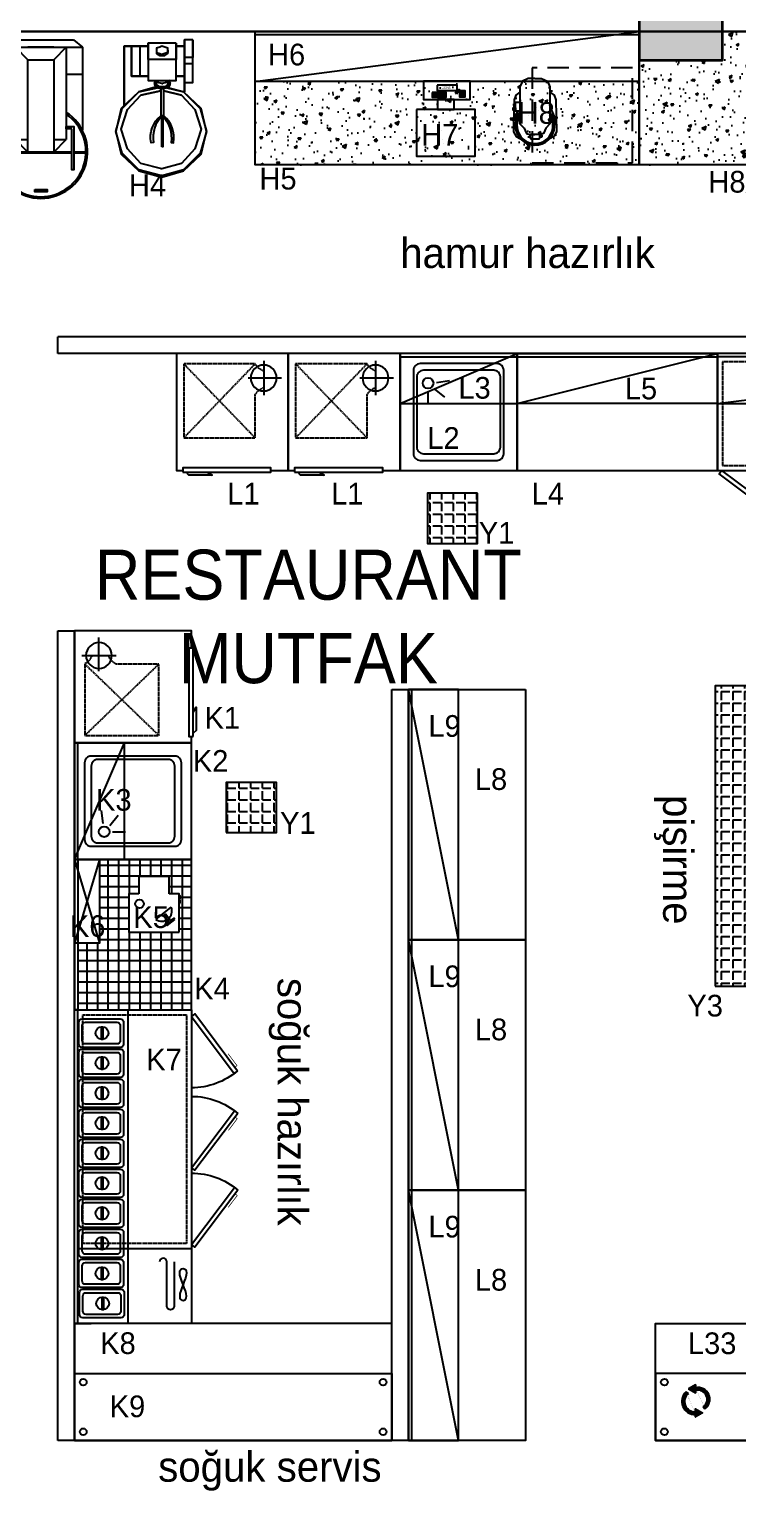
# Model space of a CAD drawing. Header units: millimetres. Extents: x -2729 to 15248, y -12439 to 5292.
# Drawn here: x 5928 to 6352, y -11139 to -10263 of the extents above; entities that cross this region are included whole.
import ezdxf

# ---------------------------------------------------------------- set-up
doc = ezdxf.new("R2010")
doc.units = ezdxf.units.MM
doc.linetypes.add('DASHED', pattern=[0.75, 0.5, -0.25])
doc.linetypes.add('HIDDENX2', pattern=[19.05, 12.7, -6.35])
for name, color, linetype in [('002 Çizgi', 7, 'Continuous'), ('CIHAZ', 2, 'Continuous'), ('S2000-002 Çizgi', 7, 'Continuous')]:
    doc.layers.add(name, color=color, linetype=linetype)
doc.layers.add('DUVAR', color=7, linetype='Continuous', lineweight=30)
doc.layers.add('kolon_Ном_пера__60', color=7, linetype='Continuous', lineweight=35)
doc.styles.get("Standard").update_dxf_attribs({"font": 'arial.ttf'})
doc.styles.add('TAKSİM', font='GOTHIC.TTF', dxfattribs={"height": 20})
doc.styles.add('Мой Ариал', font='arial.ttf', dxfattribs={"width": 0.9})
pattern_1 = [(360, (3705.8178, -8883.51823), (-1e-16, -0.5588), [0.4064, -0.1524]), (270, (3705.8178, -8883.51823), (-0.5588, 0), [0.4064, -0.1524])]

# ---------------------------------------------------------------- blocks, each defined once
blk = doc.blocks.new('A$C65ED232B')
at = {"layer": 'S2000-002 Çizgi', "linetype": 'ByBlock', "flags": 128}
for points in [[(77.3, 42.7), (72.9, 57.8), (58.7, 73), (39.1, 77.4), (19.6, 73), (5.3, 57.8), (0, 38.2), (5.3, 19.6), (19.6, 4.4), (39.1, 0), (20.5, 5.3), (6.2, 19.6), (0.9, 38.2), (6.2, 57.8), (20.5, 72), (39.1, 77.4), (58.7, 72), (72.9, 57.8), (76.4, 41.8)], [(7.1, 38.2), (11.5, 56), (24, 67.6), (40.9, 73), (57.8, 67.6), (70.2, 56)], [(86.3, 57.8), (86.3, 56.9)], [(112, 56.9), (104, 56.9), (94.2, 56.9), (86.3, 56.9)], [(112, 56.9), (104, 56.9), (94.2, 56.9), (86.3, 56.9)], [(112, 57.8), (112, 56.9)], [(70.2, 21.4), (57.8, 9.8), (40.9, 4.4), (24, 9.8), (11.5, 21.4), (7.1, 38.2), (7.1, 39.1)], [(25.8, 37.4), (32.9, 37.4), (42.7, 37.4), (52.5, 37.4), (42.7, 37.4), (32.9, 37.4), (25.8, 37.4), (25.8, 38.2)], [(75.5, 39.1), (53.3, 39.1), (52.5, 39.1), (52.5, 38.2), (52.5, 37.4), (52.5, 36.5), (53.3, 36.5), (75.5, 36.5)], [(76.4, 38.2), (77.3, 40.9), (78.2, 43.6), (80.9, 44.5), (79.1, 44.5), (77.3, 43.6), (76.4, 40.9), (75.5, 38.2)], [(75.5, 37.4), (75.5, 38.2), (76.4, 34.7), (77.3, 32), (79.1, 31.1), (80.9, 31.1), (78.2, 32), (77.3, 34.7), (76.4, 38.2), (76.4, 37.4)], [(77.3, 38.2), (77.3, 40), (79.1, 42.7), (80.9, 42.7)], [(80.9, 32.9), (79.1, 32.9), (77.3, 35.6), (77.3, 38.2), (77.3, 37.4)], [(82.7, 31.1), (80.9, 33.8), (80, 38.2), (80.9, 41.8), (82.7, 44.5)], [(80, 38.2), (80, 37.4)], [(81.8, 43.6), (80.9, 44.5)], [(82.7, 25.8), (83.5, 25.8), (87.1, 25.8), (91.6, 25.8), (96, 25.8), (100.5, 25.8), (100.5, 49.8), (114.7, 49.8), (100.5, 49.8), (96, 49.8), (91.6, 49.8), (87.1, 49.8), (83.5, 49.8), (82.7, 49.8)], [(100.5, 49.8), (96, 49.8), (91.6, 49.8), (87.1, 49.8), (83.5, 49.8), (82.7, 49.8), (82.7, 25.8), (83.5, 25.8), (87.1, 25.8), (91.6, 25.8), (96, 25.8), (100.5, 25.8)], [(108.5, 32.9), (110.2, 32.9), (111.1, 35.6), (112, 38.2), (111.1, 40), (110.2, 42.7), (108.5, 42.7), (106.7, 42.7), (105.8, 42.7), (104, 40), (104, 38.2), (104, 35.6), (105.8, 32.9), (106.7, 32.9)], [(108.5, 42.7), (106.7, 42.7), (105.8, 40), (104.9, 38.2)], [(106.7, 32.9), (105.8, 35.6), (104.9, 38.2), (104.9, 37.4)], [(114.7, 25.8), (114.7, 49.8)], [(76.4, 33.8), (72.9, 19.6), (58.7, 5.3), (39.1, 0), (58.7, 4.4), (72.9, 19.6), (76.4, 32.9)], [(80.9, 31.1), (81.8, 32)], [(80.9, 18.7), (81.8, 18.7), (85.4, 18.7), (90.7, 18.7), (96.9, 18.7), (102.2, 18.7), (108.5, 18.7), (113.8, 18.7), (116.5, 18.7), (117.3, 18.7), (116.5, 18.7), (113.8, 18.7), (108.5, 18.7), (102.2, 18.7)], [(96.9, 11.6), (96.9, 18.7), (90.7, 18.7), (85.4, 18.7), (81.8, 18.7), (80.9, 18.7), (80.9, 11.6), (81.8, 11.6), (85.4, 11.6), (90.7, 11.6), (96.9, 11.6), (102.2, 11.6), (108.5, 11.6), (113.8, 11.6), (116.5, 11.6)], [(116.5, 11.6), (113.8, 11.6), (108.5, 11.6), (102.2, 11.6), (102.2, 18.7), (96.9, 18.7)], [(117.3, 11.6), (117.3, 18.7)], [(80.9, 11.6), (81.8, 11.6), (85.4, 11.6), (90.7, 11.6), (96.9, 11.6), (102.2, 11.6)]]:
    blk.add_lwpolyline(points, dxfattribs=at)
for points in [[(61.3, 70.3), (112, 70.3)], [(86.3, 56.9), (86.3, 64), (112, 64), (112, 56.9), (112, 64), (86.3, 64)], [(112, 70.3), (112, 64)], [(73.8, 39.1), (70.2, 56)], [(86.3, 56.9), (86.3, 57.8)], [(86.3, 49.8), (86.3, 56.9)], [(112, 56.9), (112, 57.8)], [(112, 56.9), (112, 49.8)], [(25.8, 38.2), (32.9, 38.2), (42.7, 38.2), (52.5, 38.2), (42.7, 38.2), (32.9, 38.2)], [(70.2, 21.4), (73.8, 36.5)], [(86.3, 18.7), (86.3, 25.8)], [(114.7, 25.8), (100.5, 25.8)], [(108.5, 32.9), (106.7, 32.9)], [(112, 25.8), (112, 18.7)], [(80.9, 18.7), (72.9, 18.7)], [(117.3, 11.6), (116.5, 11.6)]]:
    blk.add_lwpolyline(points, close=True, dxfattribs=at)
for points in [[(52.5, 39.1), (52.5, 37.8, 0.235134), (29.6, 45.4), (29.3, 47.4, -0.269873)], [(52.5, 36.5), (52.5, 37.8, -0.235134), (29.6, 30.2), (29.3, 28.2, 0.269873)]]:
    blk.add_lwpolyline(points, format="xyb", close=True, dxfattribs=at)
blk = doc.blocks.new('A$C7DA032E5')
at = {"layer": 'S2000-002 Çizgi'}
for p, q in [((3.08, 90.51), (8.46, 94.9)), ((3.08, 40.76), (3.08, 90.51)), ((3.08, 90.51), (52.92, 90.51)), ((8.46, 94.9), (47.54, 94.9)), ((12.76, 35.19), (12.76, 90.51)), ((12.76, 90.51), (20.29, 82.97)), ((18.14, 90.51), (37.86, 90.51)), ((35.71, 90.51), (20.29, 90.51)), ((43.24, 90.51), (35.71, 82.97)), ((43.24, 90.51), (43.24, 35.19)), ((47.54, 94.9), (52.92, 90.51)), ((52.92, 90.51), (52.92, 40.76)), ((20.29, 27.65), (20.29, 82.97)), ((20.29, 82.97), (35.71, 82.97)), ((35.71, 82.97), (35.71, 27.65)), ((3.08, 74.36), (12.76, 74.36)), ((43.24, 74.36), (52.92, 74.36)), ((3.08, 38.12), (3.08, 38.38)), ((20.29, 27.65), (12.76, 35.19)), ((12.76, 35.19), (20.29, 35.19)), ((35.71, 27.65), (43.24, 35.19)), ((35.71, 35.19), (43.24, 35.19)), ((8.16, 27.65), (1, 27.65)), ((8.16, 27.15), (1, 27.15)), ((46.59, 27.65), (9.41, 27.65)), ((46.59, 27.15), (9.41, 27.15)), ((55, 27.65), (47.84, 27.65)), ((55, 27.15), (47.84, 27.15))]:
    blk.add_line(p, q, dxfattribs=at)
for points in [[(12.76, 75.79), (12.76, 88.41), (9.08, 88.41), (9.08, 75.79)], [(24.29, 5.21), (31.71, 5.21), (31.71, 3.93), (24.29, 3.93)]]:
    blk.add_lwpolyline(points, close=True, dxfattribs=at)
for points in [[(9.41, 41.75), (12.76, 41.75), (12.76, 42.99), (8.16, 42.99), (8.16, 41.75)], [(9.41, 42.99), (8.16, 42.99), (8.16, 17.05), (9.41, 17.05), (9.41, 41.75)], [(46.59, 41.75), (43.24, 41.75), (43.24, 42.99), (47.84, 42.99), (47.84, 41.75)], [(46.59, 42.99), (47.84, 42.99), (47.84, 17.05), (46.59, 17.05), (46.59, 41.75)]]:
    blk.add_lwpolyline(points, dxfattribs=at)
for centre in [(10.91, 85.5), (10.91, 82.14), (10.91, 78.7)]:
    blk.add_circle(centre, 1.24, dxfattribs=at)
for radius, start, end in [(28, 122.98526, 57.01474), (27, 124.37362, 55.62638)]:
    blk.add_arc((28, 28), radius, start, end, dxfattribs=at)
blk = doc.blocks.new('A$C40CD3614')
at = {"layer": 'S2000-002 Çizgi'}
for points in [[(23, 24.65), (23, 30.65), (0, 30.65), (0, 0.65)], [(23, 6.65), (33.5, 6.65), (33.5, 24.65), (23, 24.65)], [(7.75, 14.58), (15.02, 5.28)], [(0, 0.65), (23, 0.65), (23, 6.65)], [(6.38, 6.55), (4.84, 8.5), (4.02, 7.84), (7.74, 3.14)], [(7.74, 3.14), (8.56, 3.79), (7.03, 5.73)]]:
    blk.add_lwpolyline(points, dxfattribs=at)
for points in [[(5.56, 5.9), (6.21, 5.08), (10.92, 8.8), (10.26, 9.62)], [(17.47, 0), (19.17, 0), (19.17, 0.65), (17.47, 0.65)], [(20.07, 0), (21.78, 0), (21.78, 0.65), (20.07, 0.65)]]:
    blk.add_lwpolyline(points, close=True, dxfattribs=at)
at = {"layer": 'S2000-002 Çizgi', "const_width": 0.321}
blk.add_lwpolyline([(9.18, 8.38, 1), (10.14, 8.38, 1)], format="xyb", close=True, dxfattribs=at)
at = {"layer": 'S2000-002 Çizgi'}
blk.add_circle((17.11, 24.27), 2.56, dxfattribs=at)
blk.add_arc((12.81, 11.05), 6.17, 145.08108, 291.56274, dxfattribs=at)
blk = doc.blocks.new('A$C016F02F0')
at = {"layer": 'S2000-002 Çizgi', "ltscale": 0.6}
for points in [[(13.02, 39.91), (9.02, 39.91), (5.48, 38.45), (4.02, 34.91), (4.02, 31.71), (1.56, 29.98), (0.53, 27.16), (0.42, 22.51)], [(13.02, 39.91), (17.02, 39.91), (20.55, 38.45), (22.02, 34.91), (22.02, 31.71), (24.47, 29.98), (25.5, 27.16), (25.96, 7.98), (24.36, 5.3), (21.7, 3.81)], [(4.02, 31.71), (4.02, 12.83), (6.52, 10.33), (7.17, 8.88), (7.9, 7.12), (10.02, 6.38), (13.02, 6.38)], [(22.02, 31.71), (22.02, 12.83), (19.52, 10.33), (18.86, 8.88), (18.13, 7.12), (16.01, 6.38), (13.02, 6.38)], [(0.38, 21), (0.07, 7.98), (1.68, 5.3), (4.33, 3.81)], [(1.24, 12.58), (0.39, 12.58), (0.39, 14.61), (2.66, 20.43)], [(24.79, 12.58), (25.64, 12.58), (25.64, 14.61), (22.02, 23.93)]]:
    blk.add_lwpolyline(points, dxfattribs=at)
for points in [[(1.42, 21), (0, 21), (0, 22.51), (1.42, 22.51)], [(4.02, 20.43), (1.42, 20.43), (1.42, 25.78), (4.02, 25.78)], [(16.82, 5.37), (16.01, 5.37), (16.01, 5.58), (16.82, 5.58)], [(17.04, 4.74), (16.82, 4.74), (16.82, 6), (17.04, 6)]]:
    blk.add_lwpolyline(points, close=True, dxfattribs=at)
blk.add_lwpolyline([(16.01, 6.38), (10.02, 6.38), (10.02, 4.78, 0.414214), (11.02, 3.78), (15.01, 3.78, 0.414214), (16.01, 4.78)], format="xyb", close=True, dxfattribs=at)
for radius, start, end in [(11.8, 139.70386, 40.29614), (10.8, 146.44269, 33.55731)]:
    blk.add_arc((13.02, 11.8), radius, start, end, dxfattribs=at)
blk = doc.blocks.new('A$C3F6402FE')
at = {"layer": 'S2000-002 Çizgi'}
for points in [[(24.2, 0), (64, 0), (64, 50.2), (24.2, 50.2)], [(0, 6), (15.6, 6), (15.6, 45.9), (0, 45.9)], [(8.2, 40.7), (9.2, 40.7), (9.2, 41.7), (8.2, 41.7)], [(8.2, 39.7), (9.2, 39.7), (9.2, 40.7), (8.2, 40.7)], [(8.2, 38.7), (9.2, 38.7), (9.2, 39.7), (8.2, 39.7)], [(8.2, 37.7), (9.2, 37.7), (9.2, 38.7), (8.2, 38.7)], [(8.2, 36.7), (9.2, 36.7), (9.2, 37.7), (8.2, 37.7)], [(9.2, 40.7), (10.2, 40.7), (10.2, 41.7), (9.2, 41.7)], [(9.2, 39.7), (10.2, 39.7), (10.2, 40.7), (9.2, 40.7)], [(9.2, 38.7), (10.2, 38.7), (10.2, 39.7), (9.2, 39.7)], [(9.2, 37.7), (10.2, 37.7), (10.2, 38.7), (9.2, 38.7)], [(9.2, 36.7), (10.2, 36.7), (10.2, 37.7), (9.2, 37.7)], [(10.2, 40.7), (11.2, 40.7), (11.2, 41.7), (10.2, 41.7)], [(10.2, 39.7), (11.2, 39.7), (11.2, 40.7), (10.2, 40.7)], [(10.2, 38.7), (11.2, 38.7), (11.2, 39.7), (10.2, 39.7)], [(10.2, 37.7), (11.2, 37.7), (11.2, 38.7), (10.2, 38.7)], [(10.2, 36.7), (11.2, 36.7), (11.2, 37.7), (10.2, 37.7)], [(11.2, 40.7), (12.2, 40.7), (12.2, 41.7), (11.2, 41.7)], [(11.2, 39.7), (12.2, 39.7), (12.2, 40.7), (11.2, 40.7)], [(11.2, 38.7), (12.2, 38.7), (12.2, 39.7), (11.2, 39.7)], [(11.2, 37.7), (12.2, 37.7), (12.2, 38.7), (11.2, 38.7)], [(11.2, 36.7), (12.2, 36.7), (12.2, 37.7), (11.2, 37.7)], [(12.2, 40.7), (13.2, 40.7), (13.2, 41.7), (12.2, 41.7)], [(12.2, 39.7), (13.2, 39.7), (13.2, 40.7), (12.2, 40.7)], [(12.2, 38.7), (13.2, 38.7), (13.2, 39.7), (12.2, 39.7)], [(12.2, 37.7), (13.2, 37.7), (13.2, 38.7), (12.2, 38.7)], [(12.2, 36.7), (13.2, 36.7), (13.2, 37.7), (12.2, 37.7)], [(3.3, 17.7), (7.8, 17.7), (7.8, 34.7), (3.3, 34.7)], [(9.7, 23.4), (11.7, 23.4), (11.7, 25.4), (9.7, 25.4)], [(11.7, 23.4), (13.7, 23.4), (13.7, 25.4), (11.7, 25.4)], [(15.6, 18), (24.2, 18), (24.2, 32.2), (15.6, 32.2)], [(9.7, 21.4), (11.7, 21.4), (11.7, 23.4), (9.7, 23.4)], [(9.7, 19.4), (11.7, 19.4), (11.7, 21.4), (9.7, 21.4)], [(9.7, 17.4), (11.7, 17.4), (11.7, 19.4), (9.7, 19.4)], [(9.7, 15.4), (11.7, 15.4), (11.7, 17.4), (9.7, 17.4)], [(9.7, 13.4), (11.7, 13.4), (11.7, 15.4), (9.7, 15.4)], [(11.7, 21.4), (13.7, 21.4), (13.7, 23.4), (11.7, 23.4)], [(11.7, 19.4), (13.7, 19.4), (13.7, 21.4), (11.7, 21.4)], [(11.7, 17.4), (13.7, 17.4), (13.7, 19.4), (11.7, 19.4)], [(11.7, 15.4), (13.7, 15.4), (13.7, 17.4), (11.7, 17.4)], [(11.7, 13.4), (13.7, 13.4), (13.7, 15.4), (11.7, 15.4)]]:
    blk.add_lwpolyline(points, close=True, dxfattribs=at)
blk.add_text('12345', height=2, rotation=90, dxfattribs=at).set_placement((6.6, 21.3))
blk = doc.blocks.new('A$C403F2A37')
for p, q in [((0, 0), (50, 15)), ((0, 15), (50, 0))]:
    blk.add_line(p, q)
blk.add_lwpolyline([(0, 0), (50, 0), (50, 15), (0, 15)], close=True)
blk = doc.blocks.new('A$C01E77913')
at = {"layer": 'S2000-002 Çizgi'}
for points in [[(2, 26.8), (15, 26.8, -0.414214), (17, 24.8), (17, 2, -0.414214), (15, 0), (2, 0, -0.414214), (0, 2), (0, 24.8, -0.414214)], [(4, 24.8), (13, 24.8, -0.414214), (15, 22.8), (15, 4, -0.414214), (13, 2), (4, 2, -0.414214), (2, 4), (2, 22.8, -0.414214)]]:
    blk.add_lwpolyline(points, format="xyb", close=True, dxfattribs=at)
blk.add_lwpolyline([(4.71, 14.27), (12.21, 14.27), (12.21, 13.52), (4.71, 13.52)], close=True, dxfattribs=at)
blk.add_circle((8.46, 13.87), 3.82, dxfattribs=at)
blk = doc.blocks.new('188-70-M')
at = {"layer": '002 Çizgi', "color": 7}
blk.add_line((47.58, -126.01), (47.58, 61.99), dxfattribs=at)
for points in [[(-20.42, -126.01), (49.58, -126.01), (49.58, 61.99), (-20.42, 61.99)], [(17.58, 61.99), (17.58, -126.02), (49.58, -126.02), (49.58, 61.99)], [(-48.08, 25.3), (-22.47, 59.53), (-20.42, 57.99), (-46.03, 23.76)], [(-48.23, -0.07), (-22.46, -34.18), (-20.42, -32.64), (-46.19, 1.48)], [(-48.23, -46.05), (-22.46, -80.16), (-20.42, -78.61), (-46.19, -44.5)], [(-17.39, -109.57), (-17.22, -108.11), (-16.77, -106.41), (-16.12, -104.55), (-15.39, -102.6), (-14.65, -100.65), (-14.01, -98.79), (-13.56, -97.09), (-13.39, -95.63), (-13.56, -94.48), (-14.01, -93.67), (-14.65, -93.18), (-15.39, -93.01), (-16.12, -93.18), (-16.77, -93.67), (-17.22, -94.48), (-17.39, -95.63), (-17.22, -97.09), (-16.77, -98.79), (-16.12, -100.65), (-15.39, -102.6), (-14.65, -104.55), (-14.01, -106.41), (-13.56, -108.11), (-13.39, -109.57), (-13.56, -110.72), (-14.01, -111.53), (-14.65, -112.02), (-15.39, -112.19), (-16.12, -112.02), (-16.77, -111.53), (-17.22, -110.72)]]:
    blk.add_lwpolyline(points, close=True, dxfattribs=at)
at = {"layer": '002 Çizgi', "color": 7, "linetype": 'DASHED'}
blk.add_lwpolyline([(44.58, -78.01), (44.58, 58.99), (-17.42, 58.99), (-17.42, -78.01)], close=True, dxfattribs=at)
at = {"layer": '002 Çizgi', "color": 7, "const_width": 0.428}
for points in [[(-46.4, 27.55), (-47.72, 28.54), (-43.49, 34.19), (-42.41, 35.64)], [(-46.54, -2.32), (-47.86, -3.31), (-43.6, -8.95), (-42.51, -10.39)], [(-46.54, -48.29), (-47.86, -49.29), (-43.6, -54.92), (-42.51, -56.37)]]:
    blk.add_lwpolyline(points, dxfattribs=at)
at = {"layer": '002 Çizgi', "color": 7}
blk.add_lwpolyline([(47.58, -81.01), (-20.42, -81.01)], dxfattribs=at)
for points in [[(-5.74, -115.68), (-5.74, -89.01, -1), (-1.39, -89.01)], [(-10.08, -89.01), (-10.08, -115.68, 1), (-5.74, -115.68)]]:
    blk.add_lwpolyline(points, format="xyb", dxfattribs=at)
for centre, start, end in [((-20.42, 57.99), 229.75503, 270), ((-20.42, -32.64), 90, 130.50921), ((-20.42, -78.61), 90, 130.50921)]:
    blk.add_arc(centre, 42.75, start, end, dxfattribs=at)
at = {"layer": '002 Çizgi', "color": 7, "xscale": -1, "rotation": 90}
for p in [(46.98, 56.48), (46.98, 38.48), (46.98, 20.48), (46.98, 2.48), (46.98, -15.52), (46.98, -33.52), (46.98, -51.52), (46.98, -69.52), (46.98, -87.52), (46.59, -105.52)]:
    blk.add_blockref('A$C01E77913', p, dxfattribs=at)
blk = doc.blocks.new('A$C5B5611F4')
at = {"layer": 'CIHAZ', "color": 1}
for p, q in [((14.73, 68.47), (14.73, 47.92)), ((24.09, 58.19), (3.98, 58.19))]:
    blk.add_line(p, q, dxfattribs=at)
at = {"layer": 'CIHAZ', "color": 5, "linetype": 'DASHED'}
for p, q in [((19.82, 66.66), (62.62, 22.28)), ((62.62, 66.66), (19.82, 22.28))]:
    blk.add_line(p, q, dxfattribs=at)
at = {"layer": 'CIHAZ', "color": 5}
for points in [[(63.2, 1.82), (10.36, 1.82), (10.36, 4.32), (63.2, 4.32)], [(61.2, 1.82), (48.6, 1.82), (45.6, 0), (59.6, 0)]]:
    blk.add_lwpolyline(points, close=True, dxfattribs=at)
at = {"layer": 'CIHAZ', "color": 1}
blk.add_circle((14.73, 58.19), 7.76, dxfattribs=at)
at = {"layer": 'S2000-002 Çizgi', "linetype": 'DASHED'}
for p, q in [((19.82, 66.66), (62.62, 66.66)), ((62.62, 66.66), (62.62, 22.28)), ((19.82, 22.28), (19.82, 48.05)), ((62.62, 22.28), (19.82, 22.28))]:
    blk.add_line(p, q, dxfattribs=at)
at = {"layer": 'S2000-002 Çizgi'}
blk.add_lwpolyline([(10.36, 2.81), (0, 2.81), (0, 72.81), (67, 72.81), (67, 2.81), (63.2, 2.81)], dxfattribs=at)
at = {"layer": 'S2000-002 Çizgi', "linetype": 'DASHED'}
for centre, radius, start, end in [((11.6, 71.22), 9.4, 291.20794, 330.95663), ((11, 43.02), 10.16, 29.6907, 66.77515)]:
    blk.add_arc(centre, radius, start, end, dxfattribs=at)
blk = doc.blocks.new('A$C59A6314D')
at = {"layer": 'S2000-002 Çizgi'}
for p, q in [((21.66, 52.76), (29.47, 53.87)), ((16.52, 47.29), (16.52, 39.4)), ((20.43, 48.95), (26.53, 43.94))]:
    blk.add_line(p, q, dxfattribs=at)
for points in [[(0, 0), (70, 0), (70, 70), (0, 70)], [(0, 68), (70, 68), (70, 70), (0, 70)]]:
    blk.add_lwpolyline(points, close=True, dxfattribs=at)
for points in [[(12, 6), (58, 6, 0.414214), (62, 10), (62, 60, 0.414214), (58, 64), (12, 64, 0.414214), (8, 60), (8, 10, 0.414214)], [(14, 10), (56, 10, 0.414214), (60, 14), (60, 56, 0.414214), (56, 60), (14, 60, 0.414214), (10, 56), (10, 14, 0.414214)]]:
    blk.add_lwpolyline(points, format="xyb", close=True, dxfattribs=at)
blk.add_circle((16.71, 52.26), 3.19, dxfattribs=at)
blk = doc.blocks.new('A$C4B431B2E')
at = {"layer": 'S2000-002 Çizgi'}
for p, q in [((0, 40), (70, 70)), ((21.66, 52.76), (29.47, 53.87)), ((16.52, 47.29), (16.52, 39.4)), ((20.43, 48.95), (26.53, 43.95))]:
    blk.add_line(p, q, dxfattribs=at)
for points in [[(0, 0), (70, 0), (70, 70), (0, 70)], [(0, 68), (70, 68), (70, 70), (0, 70)], [(0, 40), (70, 40), (70, 70), (0, 70)]]:
    blk.add_lwpolyline(points, close=True, dxfattribs=at)
for points in [[(12, 6), (58, 6, 0.414214), (62, 10), (62, 60, 0.414214), (58, 64), (12, 64, 0.414214), (8, 60), (8, 10, 0.414214)], [(14, 10), (56, 10, 0.414214), (60, 14), (60, 56, 0.414214), (56, 60), (14, 60, 0.414214), (10, 56), (10, 14, 0.414214)]]:
    blk.add_lwpolyline(points, format="xyb", close=True, dxfattribs=at)
blk.add_circle((16.71, 52.26), 3.19, dxfattribs=at)
blk = doc.blocks.new('A$C796D601B')
at = {"layer": '002 Çizgi', "color": 7}
for p in [(233, 95.82), (188, 95.82)]:
    blk.add_line(p, (0, 95.82), dxfattribs=at)
for points in [[(233, 27.82), (233, 97.82), (0, 97.82), (0, 27.82)], [(35.18, 0.15), (0.95, 25.76), (2.49, 27.82), (36.72, 2.2)], [(57.38, 0), (91.49, 25.77), (89.95, 27.82), (55.84, 2.05)], [(128.31, 0), (94.2, 25.77), (95.75, 27.82), (129.86, 2.05)], [(150.51, 0.15), (184.74, 25.76), (183.21, 27.82), (148.98, 2.2)], [(216.56, 30.84), (215.1, 31.01), (213.4, 31.47), (211.54, 32.11), (209.59, 32.84), (207.64, 33.58), (205.78, 34.22), (204.07, 34.67), (202.62, 34.85), (201.47, 34.67), (200.66, 34.22), (200.17, 33.58), (200, 32.84), (200.17, 32.11), (200.66, 31.47), (201.47, 31.01), (202.62, 30.84), (204.07, 31.01), (205.78, 31.47), (207.64, 32.11), (209.59, 32.84), (211.54, 33.58), (213.4, 34.22), (215.1, 34.67), (216.56, 34.85), (217.7, 34.67), (218.52, 34.22), (219.01, 33.58), (219.17, 32.84), (219.01, 32.11), (218.52, 31.47), (217.7, 31.01)]]:
    blk.add_lwpolyline(points, close=True, dxfattribs=at)
at = {"layer": '002 Çizgi', "color": 7, "linetype": 'DASHED'}
blk.add_lwpolyline([(185, 92.82), (3, 92.82), (3, 30.82), (185, 30.82)], close=True, dxfattribs=at)
at = {"layer": '002 Çizgi', "color": 7}
blk.add_lwpolyline([(188, 95.82), (188, 27.82)], dxfattribs=at)
for points in [[(222.67, 42.5), (196, 42.5, -1), (196, 46.84)], [(196, 38.15), (222.67, 38.15, 1), (222.67, 42.5)]]:
    blk.add_lwpolyline(points, format="xyb", dxfattribs=at)
at = {"layer": '002 Çizgi', "color": 7, "const_width": 0.428}
for points in [[(32.93, 1.84), (31.94, 0.51), (26.28, 4.74), (24.84, 5.83)], [(59.63, 1.7), (60.62, 0.38), (66.26, 4.63), (67.7, 5.72)], [(126.07, 1.7), (125.07, 0.38), (119.44, 4.63), (117.99, 5.72)], [(152.77, 1.84), (153.76, 0.51), (159.41, 4.74), (160.86, 5.83)]]:
    blk.add_lwpolyline(points, dxfattribs=at)
at = {"layer": '002 Çizgi', "color": 7}
for centre, start, end in [((2.49, 27.82), 319.75503, 0), ((89.95, 27.82), 180, 220.50921), ((95.75, 27.82), 319.49079, 0), ((183.21, 27.82), 180, 220.24497)]:
    blk.add_arc(centre, 42.75, start, end, dxfattribs=at)

msp = doc.modelspace()

# ---------------------------------------------------------------- hatches: boundary and pattern name
msp.add_hatch(color=256).paths.add_polyline_path([(6292.796, -10281.864), (6342.796, -10281.864), (6342.796, -10231.864), (6292.796, -10231.864)])
h = msp.add_hatch()
h.set_pattern_fill('ANGLE', color=256, angle=180)
h.set_pattern_definition([(180, (14353.847, -7829.937), (-9e-16, -6.985), [5.08, -1.905]), (270, (14353.847, -7829.937), (6.985, -1e-15), [5.08, -1.905])])
h.paths.add_polyline_path([(6165.991, -10571.418), (6195.991, -10571.418), (6195.991, -10541.418), (6165.991, -10541.418)])
h = msp.add_hatch()
h.set_pattern_fill('ANGLE', color=256, angle=-90)
h.set_pattern_definition([(270, (17350.359, -4848.7315), (6.985, -3e-15), [5.08, -1.905]), (360, (17350.359, -4848.7315), (3e-15, 6.985), [5.08, -1.905])])
h.paths.add_polyline_path([(6338.28, -10836.708), (6338.28, -10656.708), (6368.28, -10656.708), (6368.28, -10836.708)])
h = msp.add_hatch()
h.set_pattern_fill('ANGLE', color=256)
h.set_pattern_definition([(0, (-2112.235, -13456.123), (0, 6.985), [5.08, -1.905]), (90, (-2112.235, -13456.123), (-6.985, 4e-16), [5.08, -1.905])])
h.paths.add_polyline_path([(6075.621, -10714.642), (6045.621, -10714.642), (6045.621, -10744.642), (6075.621, -10744.642)])
h = msp.add_hatch()
h.set_pattern_fill('ANSI37', color=256, scale=2, angle=-45)
h.set_pattern_definition([(360, (4254.0916, -4503.1695), (4e-15, 6.35), []), (90, (4254.0916, -4503.1695), (-6.35, 4e-15), [])])
h.paths.add_polyline_path([(5987.304, -10804.457), (6017.304, -10804.457), (6017.304, -10786.992), (6017.955, -10786.992), (6017.955, -10785.282), (6017.803, -10784.387), (6017.955, -10784.387), (6017.955, -10782.678), (6017.304, -10781.457), (6011.304, -10781.457), (6011.304, -10770.957), (5993.304, -10770.957), (5993.304, -10781.457), (5987.304, -10781.457)], flags=16)
edge = h.paths.add_edge_path(flags=0)
edge.add_arc((5993.681, -10787.349), 2.555, 270, 630, ccw=False)
edge = h.paths.add_edge_path(flags=0)
edge.add_arc((6006.903, -10791.652), 6.169, 595.081075, 664.132111)
edge.add_line((6010.364, -10796.758), (6011.408, -10798.078))
edge.add_line((6011.408, -10798.078), (6009.458, -10799.62))
edge.add_line((6009.458, -10799.62), (6010.114, -10800.434))
edge.add_line((6010.114, -10800.434), (6012.057, -10798.898))
edge.add_line((6012.057, -10798.898), (6012.06, -10798.902))
edge.add_line((6012.06, -10798.902), (6012.467, -10798.574))
edge.add_line((6012.467, -10798.574), (6014.819, -10796.713))
edge.add_line((6014.819, -10796.713), (6014.162, -10795.9))
edge.add_line((6014.162, -10795.9), (6012.228, -10797.43))
edge.add_line((6012.228, -10797.43), (6011.177, -10796.101))
edge.add_arc((6006.903, -10791.652), 6.169, 313.852725, 380.974249)
edge.add_line((6012.663, -10789.444), (6003.372, -10796.71))
edge = h.paths.add_edge_path(flags=0)
edge.add_arc((6009.57, -10794.795), 0.482, 270, 630, ccw=False)
h.paths.add_polyline_path([(5956.719, -10850.867), (6024.719, -10850.867), (6024.719, -10760.867), (5969.719, -10760.867), (5969.719, -10810.867), (5956.719, -10810.867)])
at = {"layer": 'S2000-002 Çizgi'}
h = msp.add_hatch(dxfattribs=at)
h.set_pattern_fill('AR-CONC', color=252, scale=0.1, angle=-22.5)
h.paths.add_polyline_path([(6412.796, -10279.661), (6362.796, -10279.661), (6362.796, -10264.661), (6342.796, -10264.661), (6342.796, -10281.864), (6317.695, -10281.864), (6317.695, -10344.661), (6412.796, -10344.661)])
h.paths.add_polyline_path([(6317.695, -10281.864), (6292.796, -10281.864), (6292.796, -10344.661), (6317.695, -10344.661)])
h = msp.add_hatch(dxfattribs=at)
h.set_pattern_fill('AR-CONC', color=252, scale=0.1, angle=-22.5)
h.set_pattern_definition([(27.5, (145.082, 0), (16.221706, -8.444485), [1.905, -20.955]), (332.5, (145.082, 0), (4.05536, 19.000058), [1.524, -16.764058]), (77.95144, (146.433, -0.704), (20.277067, 10.555573), [1.619, -17.809024]), (23.6842, (147.026, 4.693), (23.435548, -14.25795), [2.8575, -31.4325]), (74.13556, (148.979, 3.505), (31.40187, 13.77413), [2.4285, -26.71356]), (328.68415, (147.026, 4.693), (31.40187, 13.77413), [2.285997, -25.14597]), (358.5, (148.886, 2.548), (10.093824, -15.250104), [1.905, -20.955]), (303.5, (148.886, 2.548), (12.75833, 14.651688), [1.524, -16.764]), (48.95145, (149.727, 1.277), (22.852155, -0.598416), [1.619, -17.808994]), (15, (145.0816, 0), (3.521131, 7.6936712), [0, -16.5608, 0, -17.018, 0, -16.8275]), (345, (145.082, 0), (10.0070765, 6.6984005), [0, -9.7028, 0, -16.1798, 0, -6.4135]), (305, (139.8486, 2.1676), (12.307708, -5.7180944), [0, -6.35, 0, -19.812, 0, -26.289]), (295, (137.502, 3.14), (14.658382, -3.319557), [0, -8.255, 0, -13.1572, 0, -18.669])])
h.paths.add_polyline_path([(6292.796, -10344.661), (6292.796, -10294.661), (6062.796, -10294.661), (6062.796, -10344.661)])
h = msp.add_hatch(dxfattribs=at)
h.set_pattern_fill('ANGLE', color=256, scale=0.08, style=0)
h.set_pattern_definition(pattern_1)
edge = h.paths.add_edge_path()
edge.add_ellipse((6327.933, -11084.32), major_axis=(3.926, 3.926), ratio=1, start_angle=260.879959, end_angle=418.608866)
edge.add_line((6326.627, -11078.923), (6326.627, -11077.323))
edge.add_ellipse((6327.959, -11084.329), major_axis=(-5.043, 5.043), ratio=1, start_angle=171.716169, end_angle=325.767525, ccw=False)
edge.add_line((6332.223, -11090.046), (6331.188, -11088.819))
h.paths.add_polyline_path([(6322.449, -11078.007), (6326.627, -11075.594), (6326.627, -11080.419)])
h = msp.add_hatch(dxfattribs=at)
h.set_pattern_fill('ANGLE', color=256, scale=0.08, style=0)
h.set_pattern_definition(pattern_1)
edge = h.paths.add_edge_path()
edge.add_line((6326.627, -11091.723), (6326.627, -11093.323))
edge.add_ellipse((6326.164, -11085.53), major_axis=(5.52, 5.52), ratio=1, start_angle=87.012966, end_angle=228.400476, ccw=False)
edge.add_line((6320.939, -11079.73), (6322.295, -11080.693))
edge.add_ellipse((6326.165, -11085.538), major_axis=(4.385, 4.385), ratio=1, start_angle=83.613825, end_angle=229.270387)
h.paths.add_polyline_path([(6326.627, -11089.994), (6330.805, -11092.407), (6326.627, -11094.819)])

# ---------------------------------------------------------------- linework, layer by layer
for p, q in [((6062.796, -10294.661), (6292.796, -10264.661)), ((6572.719, -10447.685), (5944.719, -10447.685)), ((6572.719, -10457.685), (5944.719, -10457.685))]:
    msp.add_line(p, q)
for points in [[(6292.796, -10344.661), (6062.796, -10344.661), (6062.796, -10264.661), (6292.796, -10264.661)], [(6292.796, -10266.661), (6062.796, -10266.661), (6062.796, -10264.661), (6292.796, -10264.661)], [(6292.796, -10294.661), (6062.796, -10294.661), (6062.796, -10264.661), (6292.796, -10264.661)], [(6292.796, -10344.661), (6292.796, -10281.864), (6342.796, -10281.864), (6342.796, -10264.661), (6412.796, -10264.661), (6412.796, -10344.661)], [(6195.991, -10541.418), (6165.991, -10541.418), (6165.991, -10571.418), (6195.991, -10571.418)], [(6338.28, -10836.708), (6368.28, -10836.708), (6368.28, -10656.708), (6338.28, -10656.708)], [(6045.621, -10744.642), (6075.621, -10744.642), (6075.621, -10714.642), (6045.621, -10714.642)], [(6024.719, -10850.867), (6024.719, -10760.867), (5954.719, -10760.867), (5954.719, -10850.867)], [(5956.719, -10760.867), (5956.719, -10850.867), (5954.719, -10850.867), (5954.719, -10760.867)], [(5954.719, -11038.873), (5954.719, -11108.873), (6144.719, -11108.873), (6144.719, -11038.873)], [(6472.719, -11038.873), (6472.719, -11108.873), (6302.719, -11108.873), (6302.719, -11038.873)], [(5954.719, -11108.873), (5954.719, -11068.873), (6144.719, -11068.873), (6144.719, -11108.873)], [(6472.719, -11108.873), (6472.719, -11068.873), (6302.719, -11068.873), (6302.719, -11108.873)]]:
    msp.add_lwpolyline(points, close=True)
for centre in [(5959.925, -11074.016), (6139.513, -11074.016), (6307.925, -11074.016), (5959.925, -11103.73), (6139.513, -11103.73), (6307.925, -11103.73)]:
    msp.add_circle(centre, 2.033)
at = {"layer": 'DUVAR', "linetype": 'Continuous'}
for p, q in [((5384.715, -10264.661), (7260.415, -10264.661)), ((5954.719, -11038.873), (5964.719, -11038.873))]:
    msp.add_line(p, q, dxfattribs=at)
at = {"layer": 'kolon_Ном_пера__60', "linetype": 'Continuous', "flags": 128}
msp.add_lwpolyline([(6292.796, -10281.864), (6342.796, -10281.864), (6342.796, -10231.864), (6292.796, -10231.864)], close=True, dxfattribs=at)
at = {"layer": 'S2000-002 Çizgi'}
for p, q in [((5944.719, -10457.685), (5944.719, -10447.685)), ((6219.719, -10487.685), (6339.719, -10457.685)), ((6339.719, -10487.685), (6572.719, -10457.685)), ((5944.719, -11108.873), (5944.719, -10623.867)), ((5944.719, -10623.867), (5954.719, -10623.867)), ((5954.719, -11108.873), (5954.719, -10623.867)), ((6144.719, -11108.873), (6144.719, -10658.873)), ((6144.719, -10658.873), (6154.719, -10658.873)), ((6154.719, -11108.873), (6154.719, -10658.873)), ((6184.719, -10808.873), (6154.719, -10658.873)), ((5954.719, -10760.867), (5984.719, -10690.867)), ((6184.719, -10958.873), (6154.719, -10808.873)), ((6184.719, -11108.873), (6154.719, -10958.873)), ((6322.295, -11080.693), (6320.939, -11079.73)), ((6331.188, -11088.819), (6332.223, -11090.046)), ((5954.719, -11108.873), (5944.719, -11108.873)), ((6154.719, -11108.873), (6144.719, -11108.873))]:
    msp.add_line(p, q, dxfattribs=at)
at = {"layer": 'S2000-002 Çizgi', "linetype": 'HIDDENX2'}
msp.add_lwpolyline([(6288.829, -10343.397), (6288.829, -10286.397), (6228.829, -10286.397), (6228.829, -10343.397)], close=True, dxfattribs=at)
at = {"layer": 'S2000-002 Çizgi'}
for points in [[(6219.719, -10527.685), (6339.719, -10527.685), (6339.719, -10457.685), (6219.719, -10457.685)], [(6339.719, -10487.685), (6219.719, -10487.685), (6219.719, -10457.685), (6339.719, -10457.685)], [(6219.719, -10459.685), (6339.719, -10459.685), (6339.719, -10457.685), (6219.719, -10457.685)], [(6339.719, -10487.685), (6572.719, -10487.685), (6572.719, -10457.685), (6339.719, -10457.685)], [(6224.719, -10658.873), (6224.719, -10808.873), (6154.719, -10808.873), (6154.719, -10658.873)], [(6156.719, -10808.873), (6156.719, -10658.873), (6154.719, -10658.873), (6154.719, -10808.873)], [(6184.719, -10808.873), (6184.719, -10658.873), (6154.719, -10658.873), (6154.719, -10808.873)], [(5954.719, -10760.867), (5984.719, -10760.867), (5984.719, -10690.867), (5954.719, -10690.867)], [(6224.719, -10808.873), (6224.719, -10958.873), (6154.719, -10958.873), (6154.719, -10808.873)], [(6156.719, -10958.873), (6156.719, -10808.873), (6154.719, -10808.873), (6154.719, -10958.873)], [(6184.719, -10958.873), (6184.719, -10808.873), (6154.719, -10808.873), (6154.719, -10958.873)], [(6224.719, -10958.873), (6224.719, -11108.873), (6154.719, -11108.873), (6154.719, -10958.873)], [(6156.719, -11108.873), (6156.719, -10958.873), (6154.719, -10958.873), (6154.719, -11108.873)], [(6184.719, -11108.873), (6184.719, -10958.873), (6154.719, -10958.873), (6154.719, -11108.873)], [(6322.449, -11078.007), (6326.627, -11080.419), (6326.627, -11075.594)], [(6330.805, -11092.407), (6326.627, -11094.819), (6326.627, -11089.994)]]:
    msp.add_lwpolyline(points, close=True, dxfattribs=at)
for centre, radius, start, end in [((6327.959, -11084.329), 7.132, 306.716169, 100.767525), ((6326.164, -11085.53), 7.806, 132.012966, 273.400476), ((6326.165, -11085.538), 6.202, 128.613825, 274.270387), ((6327.933, -11084.32), 5.553, 305.879959, 103.608866)]:
    msp.add_arc(centre, radius, start, end, dxfattribs=at)

# ---------------------------------------------------------------- block references
msp.add_blockref('A$C7DA032E5', (5906.559, -10364.678))
at = {"xscale": -1, "rotation": 90}
msp.add_blockref('A$C403F2A37', (5969.719, -10760.867), dxfattribs=at)
at = {"layer": 'S2000-002 Çizgi', "xscale": 0.7, "yscale": 0.7, "zscale": 0.7, "rotation": 90}
msp.add_blockref('A$C65ED232B', (6033.702, -10351.893), dxfattribs=at)
at = {"layer": 'S2000-002 Çizgi', "xscale": 0.7000000000007276, "yscale": 0.7000000000007276, "rotation": 270}
msp.add_blockref('A$C3F6402FE', (6159.495, -10294.51), dxfattribs=at)
at = {"layer": 'S2000-002 Çizgi'}
for name, p in [('A$C016F02F0', (6217.422, -10332.854)), ('A$C4B431B2E', (6149.719, -10527.685)), ('A$C796D601B', (6339.719, -10555.501))]:
    msp.add_blockref(name, p, dxfattribs=at)
at = {"layer": 'S2000-002 Çizgi', "xscale": -1}
for name, p in [('A$C5B5611F4', (6082.719, -10530.499)), ('A$C5B5611F4', (6149.719, -10530.499)), ('188-70-M', (6004.302, -10912.855))]:
    msp.add_blockref(name, p, dxfattribs=at)
at = {"layer": 'S2000-002 Çizgi', "xscale": -1, "rotation": 90}
msp.add_blockref('A$C5B5611F4', (6027.533, -10623.867), dxfattribs=at)
at = {"layer": 'S2000-002 Çizgi'}
for name, p, rotation in [('A$C59A6314D', (6024.719, -10760.867), 90), ('A$C40CD3614', (6017.955, -10804.457), 90.00000000000001)]:
    msp.add_blockref(name, p, dxfattribs=dict(at, rotation=rotation))

# ---------------------------------------------------------------- texts
at = {"style": 'TAKSİM'}
for s, height, p in [('H6', 13, (6070.609, -10285)), ('H8', 13, (6220.105, -10320.02)), ('H7', 13, (6162.358, -10333.037)), ('H4', 13, (5987.299, -10363.371)), ('H5', 13, (6065.453, -10359.375)), ('H8A', 13, (6334.303, -10361.229)), ('hamur hazırlık', 18, (6149.737, -10406.429)), ('L3', 13, (6184.604, -10484.704)), ('L5', 13, (6284.26, -10485.121)), ('L2', 13, (6165.987, -10514.771)), ('L1', 13, (6046.203, -10548.122)), ('L1', 13, (6108.381, -10548.122)), ('L4', 13, (6228.485, -10548.122)), ('Y1', 13, (6196.836, -10571.623)), ('K1', 13, (6032.604, -10682.402)), ('L9', 13, (6166.636, -10687.315)), ('K2', 13, (6025.57, -10708.268)), ('L8', 13, (6194.46, -10719.146)), ('K3', 13, (5967.612, -10731.604)), ('Y1', 13, (6077.833, -10745.457)), ('K5', 13, (5989.965, -10801.864)), ('K6', 13, (5951.968, -10807.207)), ('K4', 13, (6026.385, -10844.634)), ('L9', 13, (6166.636, -10837.315)), ('Y3', 13, (6321.723, -10854.896)), ('L8', 13, (6194.46, -10869.146)), ('K7', 13, (5997.697, -10887.191)), ('L9', 13, (6166.636, -10987.315)), ('L8', 13, (6194.46, -11019.146)), ('K8', 13, (5970.1, -11057.135)), ('L33', 13, (6322.045, -11057.199)), ('K9', 13, (5975.796, -11094.982)), ('soğuk servis', 18, (6004.831, -11133.643))]:
    msp.add_text(s, height=height, dxfattribs=at).set_placement(p)
for s, p in [('pişirme', (6307.181, -10722.218)), ('soğuk hazırlık', (6076.327, -10831.743))]:
    msp.add_text(s, height=18, rotation=270, dxfattribs=at).set_placement(p)
at = {"lineweight": 40, "ltscale": 0.005, "insert": (6094.746, -10575.179), "char_height": 30, "attachment_point": 2, "style": 'Мой Ариал'}
msp.add_mtext('RESTAURANT\\PMUTFAK', dxfattribs=at)
msp.add_mtext('RESTAURANT\\PMUTFAK', dxfattribs=at)

doc.saveas('drawing.dxf')
